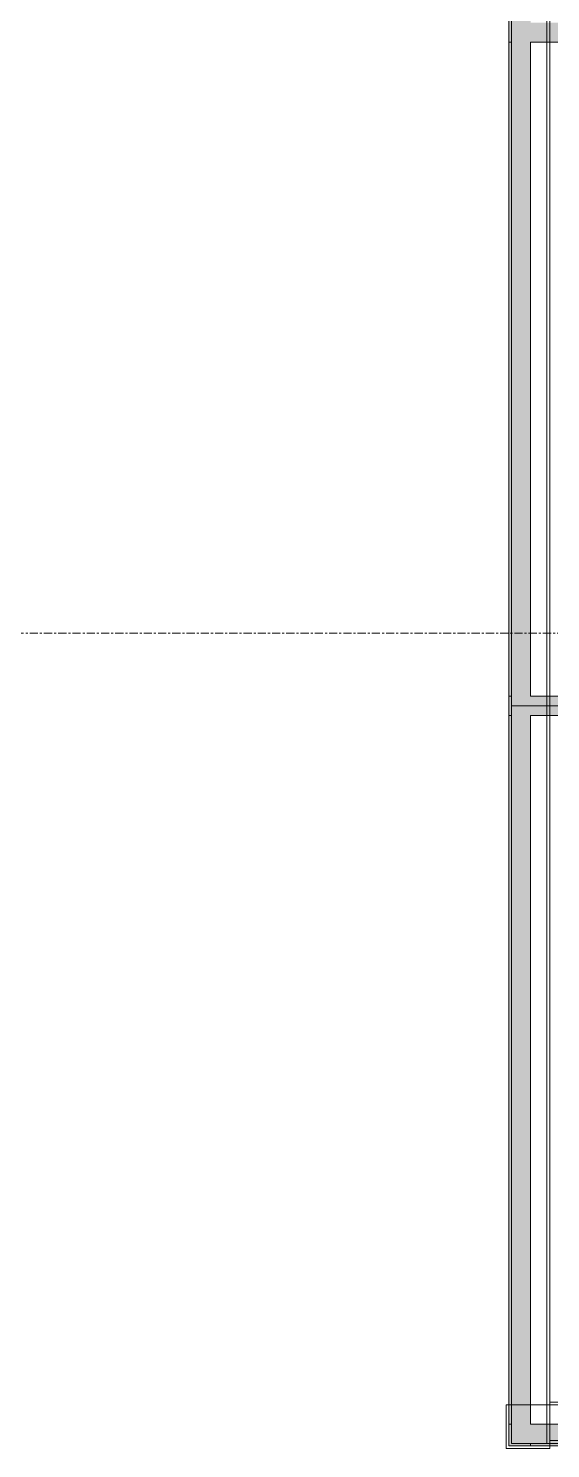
# Model space of a CAD drawing. Header units: millimetres. Extents: x -21597 to 3742, y 49379 to 62073.
# Drawn here: x -8007 to -7193, y 50166 to 52380 of the extents above; entities that cross this region are included whole.
import ezdxf

# ---------------------------------------------------------------- set-up
doc = ezdxf.new("R2010")
doc.units = ezdxf.units.MM
doc.linetypes.add('Grid Line', pattern=[22.225, 12.7, -3.175, 3.175, -3.175])
for name, color, linetype, lineweight in [('A-DETL-GENF', 7, 'Continuous', 5), ('M-EQPM', 7, 'Continuous', 5), ('S-GRID', 7, 'Continuous', 9)]:
    doc.layers.add(name, color=color, linetype=linetype, lineweight=lineweight)

# ---------------------------------------------------------------- blocks, each defined once
blk = doc.blocks.new('AHU - 1-2150243-MẶT BẰNG ỐNG GAS KHU H_N')
at = {"layer": 'M-EQPM', "true_color": 0xd8d8d8}
h = blk.add_hatch(color=254, dxfattribs=at)
h.paths.add_polyline_path([(1716.5, -801.5), (1716.5, 801.5), (-1716.5, 801.5), (-1716.5, -801.5), (405.2, -801.5)])
h.paths.add_polyline_path([(1682.5, -767.5), (577.5, -767.5), (577.5, 767.5), (1682.5, 767.5), (1682.5, 397.9)])
h.paths.add_polyline_path([(547.5, -767.5), (-472.5, -767.5), (-472.5, 767.5), (547.5, 767.5), (547.5, 397.9)])
h.paths.add_polyline_path([(-502.5, -354.9), (-502.5, -767.5), (-1072.5, -767.5), (-1072.5, 767.5), (-502.5, 767.5), (-502.5, 397.9)])
h.paths.add_polyline_path([(-1102.5, -354.9), (-1102.5, -767.5), (-1682.5, -767.5), (-1682.5, 767.5), (-1102.5, 767.5), (-1102.5, 397.9)])
at = {"layer": 'A-DETL-GENF'}
blk.add_line((562.5, 797.5), (562.5, -797.5), dxfattribs=at)
at = {"layer": 'M-EQPM'}
for p, q in [((1712.5, 797.5), (1712.5, -797.5)), ((1712.5, 797.5), (1712.5, -797.5)), ((1716.5, -801.5), (1716.5, 801.5)), ((1716.5, 801.5), (1716.5, -801.5)), ((-472.5, -767.5), (-472.5, 767.5)), ((-472.5, 767.5), (-472.5, -767.5)), ((547.5, -767.5), (547.5, 767.5)), ((547.5, 767.5), (547.5, -767.5)), ((577.5, -767.5), (577.5, 767.5)), ((577.5, 767.5), (577.5, -767.5)), ((1682.5, -767.5), (1682.5, 767.5)), ((1682.5, 767.5), (1682.5, -767.5)), ((1712.5, -767.5), (1712.5, 767.5)), ((1712.5, 767.5), (1712.5, -767.5)), ((1716.5, 767.5), (1716.5, -767.5)), ((1716.5, 767.5), (1716.5, -767.5)), ((1648, -737.5), (1648, 737.5)), ((1648, 737.5), (1648, -737.5)), ((1652.5, 737.5), (1652.5, -737.5)), ((1708, -737.5), (1708, 737.5)), ((1708, 737.5), (1708, -737.5)), ((1708, 737.5), (1708, -737.5)), ((-1712.5, -737.5), (1712.5, -737.5)), ((1712.5, -737.5), (-1712.5, -737.5)), ((1712.5, -742), (-1712.5, -742)), ((1648, -737.5), (1708, -737.5)), ((1708, -737.5), (1648, -737.5)), ((1655.2, -737.5), (1652.5, -737.5)), ((1655.2, -737.5), (1652.5, -737.5)), ((1652.5, -737.5), (1652.5, -801.5)), ((1652.5, -805.5), (1652.5, -737.5)), ((1652.5, -737.5), (1652.5, -805.5)), ((1652.5, -801.5), (1652.5, -737.5)), ((1720.5, -737.5), (1652.5, -737.5)), ((1652.5, -737.5), (1716.5, -737.5)), ((1720.5, -737.5), (1652.5, -737.5)), ((1652.5, -737.5), (1716.5, -737.5)), ((1706, -737.5), (1655.2, -737.5)), ((1655.2, -737.5), (1706, -737.5)), ((1706, -737.5), (1708, -737.5)), ((1706, -737.5), (1708, -737.5)), ((1712.5, -737.5), (1712.5, -797.5)), ((1712.5, -797.5), (1712.5, -737.5)), ((1712.5, -742), (1712.5, -744.7)), ((1712.5, -742), (1712.5, -744.7)), ((1712.5, -795.5), (1712.5, -744.7)), ((1712.5, -744.7), (1712.5, -795.5)), ((1716.5, -801.5), (1716.5, -737.5)), ((1716.5, -737.5), (1716.5, -801.5)), ((1716.5, -737.5), (1720.5, -737.5)), ((1716.5, -737.5), (1720.5, -737.5)), ((1716.5, -801.5), (1716.5, -737.5)), ((1716.5, -737.5), (1716.5, -801.5)), ((1720.5, -737.5), (1720.5, -805.5)), ((1720.5, -805.5), (1720.5, -737.5)), ((1720.5, -805.5), (1720.5, -737.5)), ((1720.5, -737.5), (1720.5, -805.5)), ((547.5, -767.5), (-472.5, -767.5)), ((-472.5, -767.5), (547.5, -767.5)), ((1682.5, -767.5), (577.5, -767.5)), ((577.5, -767.5), (1682.5, -767.5)), ((1716.5, -767.5), (1712.5, -767.5)), ((1712.5, -767.5), (1716.5, -767.5)), ((1712.5, -797.5), (1712.5, -795.5)), ((1712.5, -797.5), (1712.5, -795.5)), ((1716.5, -801.5), (-1716.5, -801.5)), ((-1716.5, -801.5), (1716.5, -801.5)), ((-1712.5, -797.5), (1712.5, -797.5)), ((1712.5, -797.5), (-1712.5, -797.5)), ((1712.5, -797.5), (-1712.5, -797.5)), ((1712.5, -797.5), (-1712.5, -797.5)), ((-1712.5, -797.5), (1712.5, -797.5)), ((547.5, -797.5), (-472.5, -797.5)), ((-472.5, -801.5), (-472.5, -797.5)), ((-472.5, -797.5), (547.5, -797.5)), ((-472.5, -797.5), (-472.5, -801.5)), ((547.5, -801.5), (-472.5, -801.5)), ((-472.5, -801.5), (547.5, -801.5)), ((547.5, -797.5), (547.5, -801.5)), ((547.5, -801.5), (547.5, -797.5)), ((1682.5, -797.5), (577.5, -797.5)), ((577.5, -801.5), (577.5, -797.5)), ((577.5, -797.5), (1682.5, -797.5)), ((577.5, -797.5), (577.5, -801.5)), ((1682.5, -801.5), (577.5, -801.5)), ((577.5, -801.5), (1682.5, -801.5)), ((1652.5, -801.5), (1652.5, -805.5)), ((1652.5, -805.5), (1652.5, -801.5)), ((1652.5, -801.5), (1716.5, -801.5)), ((1652.5, -801.5), (1716.5, -801.5)), ((1652.5, -801.5), (1716.5, -801.5)), ((1652.5, -801.5), (1716.5, -801.5)), ((1652.5, -805.5), (1720.5, -805.5)), ((1652.5, -805.5), (1720.5, -805.5)), ((1652.5, -805.5), (1720.5, -805.5)), ((1652.5, -805.5), (1720.5, -805.5)), ((1682.5, -801.5), (1682.5, -797.5)), ((1682.5, -797.5), (1682.5, -801.5))]:
    blk.add_line(p, q, dxfattribs=at)
blk = doc.blocks.new('AK-SGS-M3-Hrvt_rvt-1-MẶT BẰNG ỐNG GAS KHU H_N')
at = {"layer": 'M-EQPM', "lineweight": 25, "rotation": 270.0000000000001}
blk.add_blockref('AHU - 1-2150243-MẶT BẰNG ỐNG GAS KHU H_N', (-6456.9, 51886.2), dxfattribs=at)

msp = doc.modelspace()

# ---------------------------------------------------------------- linework, layer by layer
at = {"layer": 'S-GRID', "linetype": 'Grid Line'}
msp.add_line((3742.2, 51436.9), (-21036.6, 51436.9), dxfattribs=at)

# ---------------------------------------------------------------- block references
at = {"lineweight": 5}
msp.add_blockref('AK-SGS-M3-Hrvt_rvt-1-MẶT BẰNG ỐNG GAS KHU H_N', (0, 0), dxfattribs=at)

doc.saveas('drawing.dxf')
